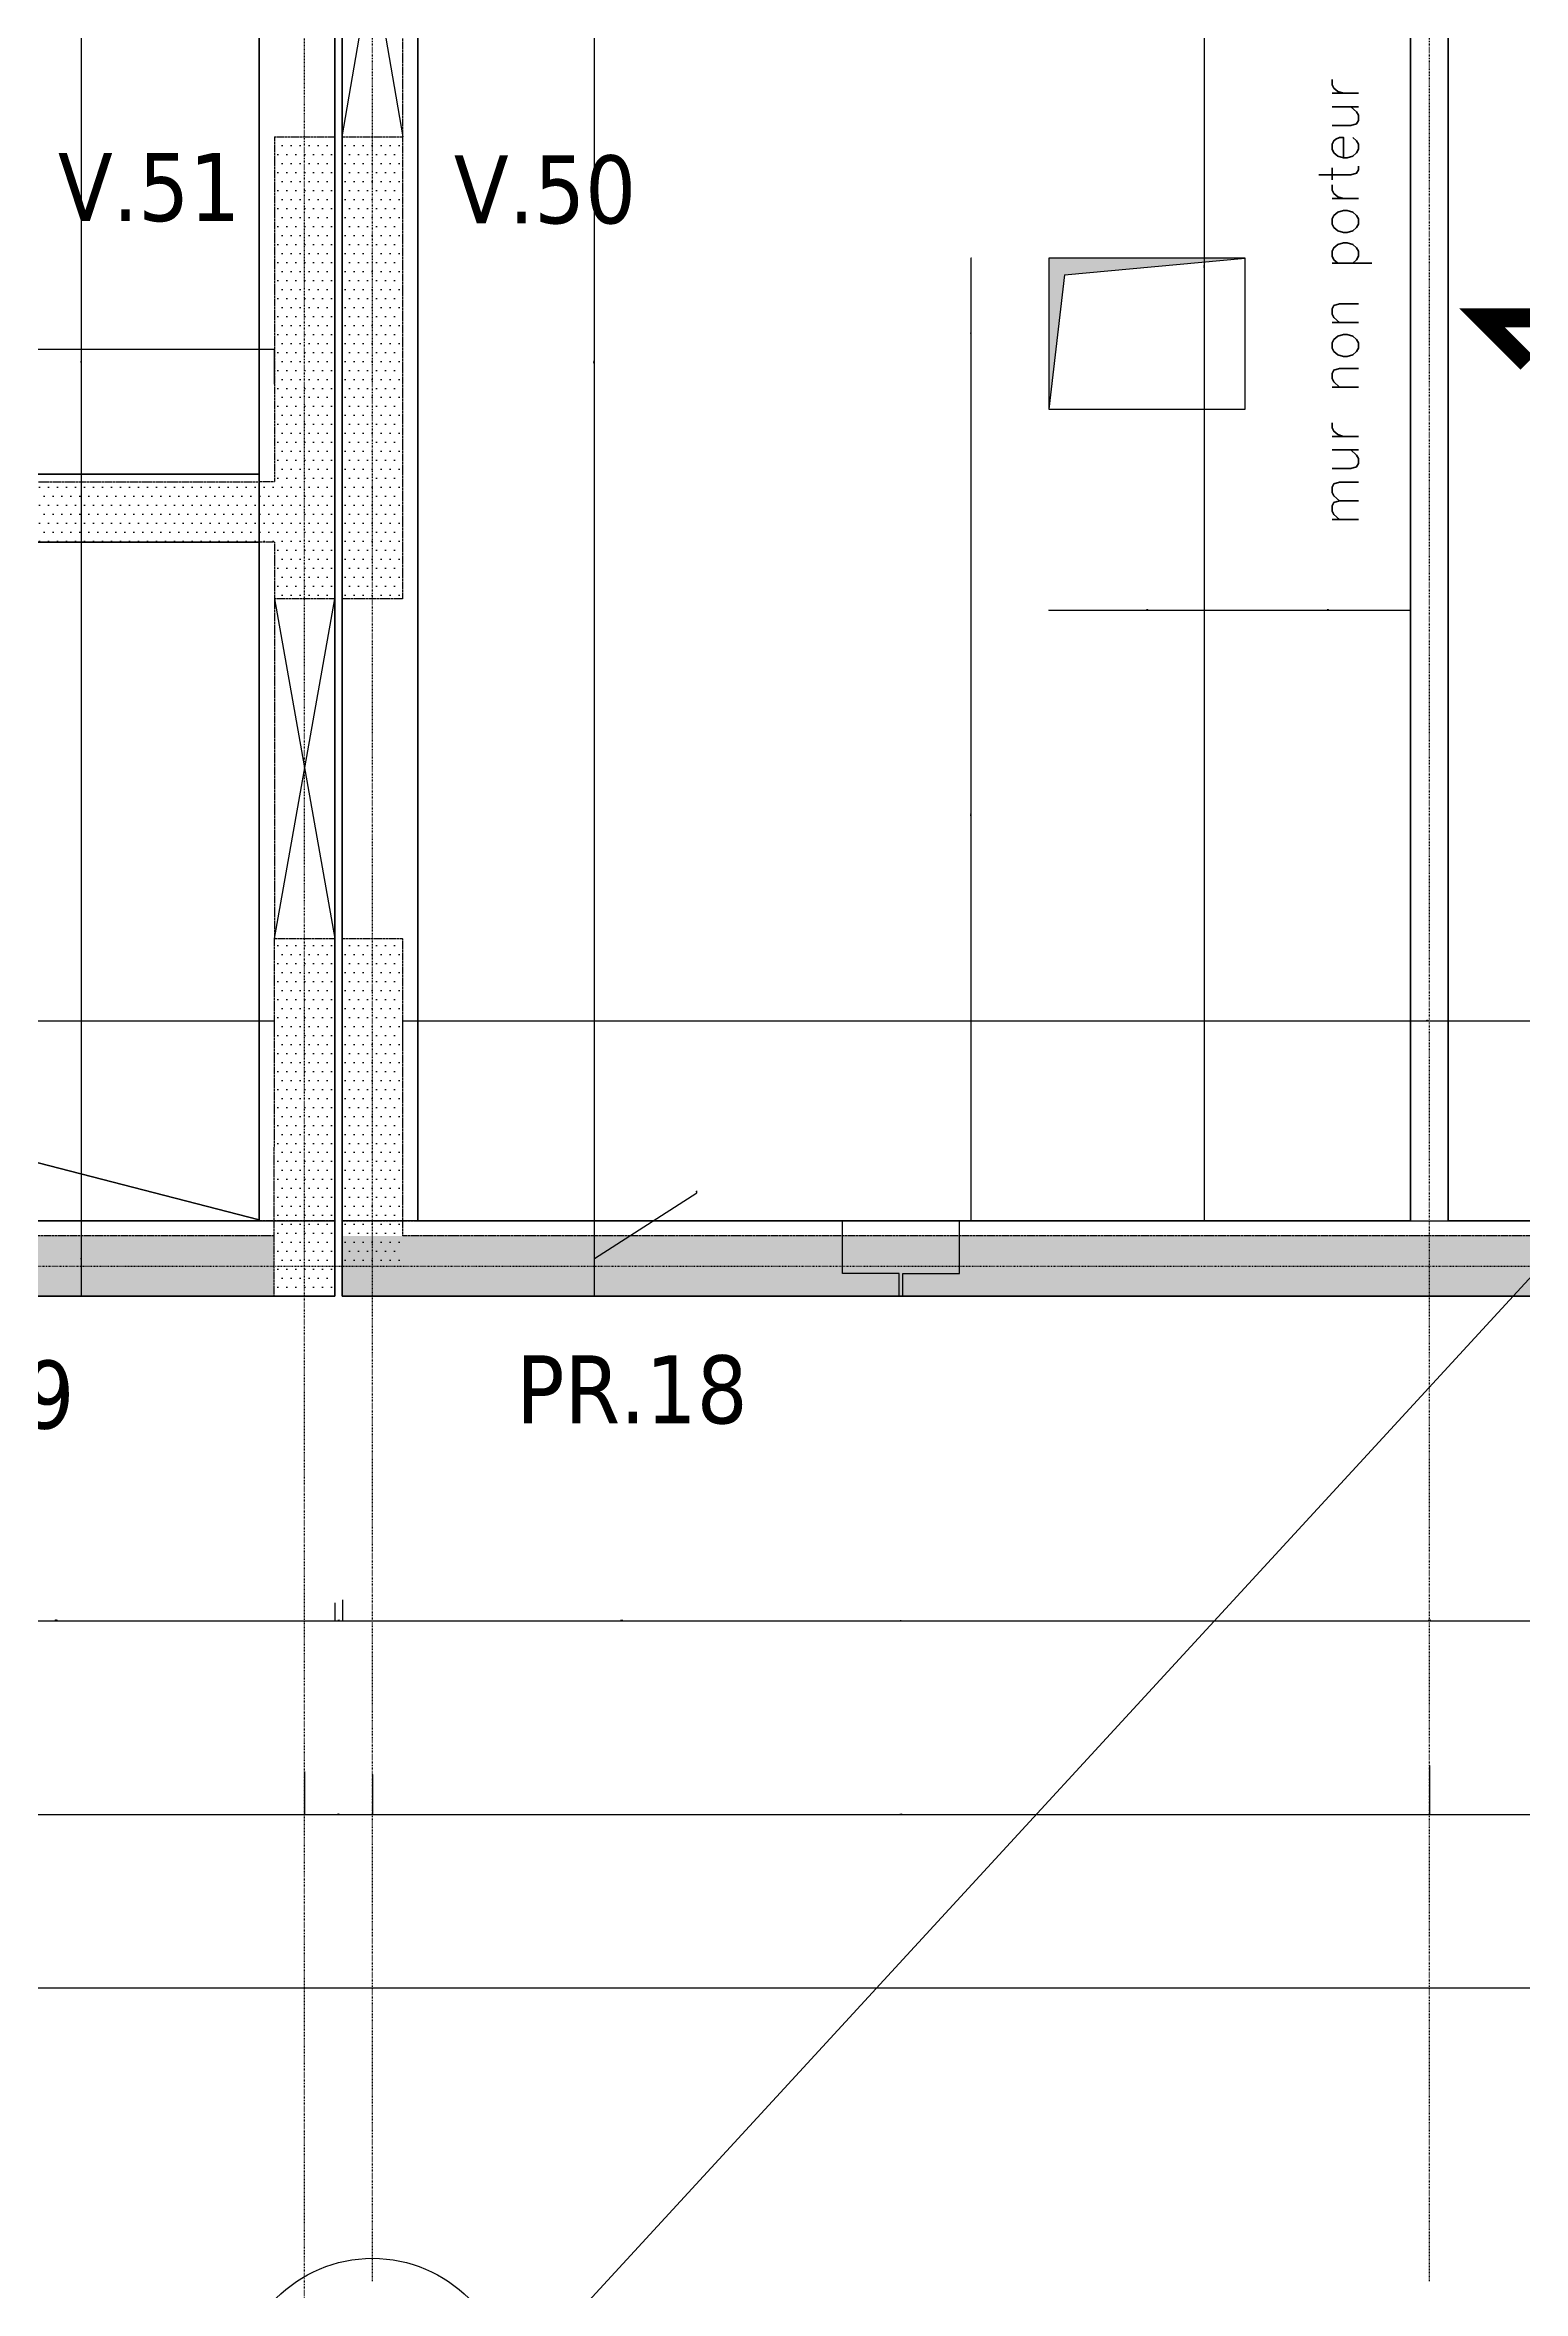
# Model space of a CAD drawing. Extents: x -12912 to 27386, y 1818 to 8189.
# Drawn here: x 4587 to 4979, y 5620 to 6215 of the extents above; entities that cross this region are included whole.
import ezdxf

# ---------------------------------------------------------------- set-up
doc = ezdxf.new("R2010")
doc.units = 0
doc.header["$MEASUREMENT"] = 0
for name, pattern in [('CACHE2', [4.7625, 3.175, -1.5875]), ('GrDotted', [0.4, 0.1, -0.1, 0.1, -0.1]), ('GrFeatureAxis', [0.85, 0.25, -0.2, 0.1, -0.2, 0.1]), ('STRICHPUNKT2_S11', [0.9, 0.7, -0.1, 0, -0.1])]:
    doc.linetypes.add(name, pattern=pattern)
doc.layers.get('0').update_dxf_attribs({"linetype": 'CONTINUOUS'})
doc.layers.get('DEFPOINTS').update_dxf_attribs({"linetype": 'CONTINUOUS'})
for name, color, linetype in [('préfa v', 2, 'CONTINUOUS'), ('STR_AXES_REPERE', 1, 'CONTINUOUS'), ('STR_COTATION', 1, 'CONTINUOUS'), ('STR_OPENING', 161, 'CONTINUOUS'), ('STR_RESV_DALLE', 11, 'CONTINUOUS'), ('STR_SURCH', 9, 'CACHE2'), ('STR_TXT', 102, 'CONTINUOUS'), ('STR_TXT_PR', 2, 'CONTINUOUS'), ('STR_TXT_V', 102, 'CONTINUOUS')]:
    doc.layers.add(name, color=color, linetype=linetype)
for name, color, linetype, lineweight in [('STR_AXES', 4, 'STRICHPUNKT2_S11', 25), ('STR_DALLES', 103, 'CONTINUOUS', 35), ('STR_dob_dalles', 130, 'CONTINUOUS', 35), ('STR_POUTRES', 102, 'CONTINUOUS', 35), ('STR_VOILES', 6, 'CONTINUOUS', 70)]:
    doc.layers.add(name, color=color, linetype=linetype, lineweight=lineweight)
doc.styles.add('EPAIS', font='TAHOMA.TTF')
doc.styles.add('GrAnnotations', font='simplex.shx', dxfattribs={"height": 0.15})
doc.styles.add('GrDimensions', font='simplex.shx')
doc.dimstyles.new('GrDimensions', dxfattribs={"dimtxt": 0.09, "dimasz": 0.05, "dimexe": 0.07, "dimexo": 0, "dimgap": 0.05, "dimtad": 1, "dimzin": 0, "dimdsep": 46, "dimtxsty": 'GrDimensions', "dimblk": 'ARCHTICK', "dimblk1": 'ARCHTICK', "dimblk2": 'ARCHTICK', "dimcen": 0.09, "dimadec": 0, "dimazin": 0, "dimtfac": 1, "dimtdec": 4, "dimtmove": 0, "dimatfit": 3, "dimldrblk": 'OPEN30', "dimfxl": 0, "dimtolj": 1, "dimtzin": 0, "dimarcsym": 0})
doc.dimstyles.new('nOVO', dxfattribs={"dimscale": 1.3, "dimtxt": 0.09, "dimasz": 0.05, "dimexe": 0.07, "dimexo": 0, "dimgap": 0.05, "dimtad": 1, "dimzin": 0, "dimdsep": 46, "dimtxsty": 'GrDimensions', "dimblk": 'ARCHTICK', "dimcen": 0.09, "dimadec": 0, "dimazin": 0, "dimtfac": 1, "dimtmove": 0, "dimatfit": 3, "dimldrblk": 'OPEN30', "dimfxl": 0, "dimtolj": 1, "dimtzin": 0, "dimarcsym": 0})
doc.dimstyles.new('Novo_MALKO', dxfattribs={"dimscale": 1.3, "dimtxt": 0.09, "dimasz": 0.05, "dimexe": 0.07, "dimexo": 0, "dimgap": 0.05, "dimtad": 1, "dimdec": 0, "dimlfac": 100, "dimzin": 0, "dimdsep": 46, "dimtxsty": 'GrDimensions', "dimblk": 'ARCHTICK', "dimcen": 0.09, "dimadec": 0, "dimazin": 0, "dimtfac": 1, "dimtdec": 0, "dimtmove": 0, "dimatfit": 3, "dimldrblk": 'OPEN30', "dimfxl": 0, "dimtolj": 1, "dimtzin": 0, "dimarcsym": 0})
pattern_1 = [(0, (5243.0074, 5883.9378), (1.190625, 2.38125), [0, -2.38125])]

# ---------------------------------------------------------------- blocks, each defined once
blk = doc.blocks.new('_ArchTick')
at = {"color": 0, "linetype": 'ByBlock', "const_width": 0.15}
blk.add_lwpolyline([(-0.5, -0.5), (0.5, 0.5)], dxfattribs=at)
blk = doc.blocks.new('*D255')
at = {"layer": 'DEFPOINTS', "color": 0, "linetype": 'Continuous'}
for p in [(4648, 5956.91), (4105.06, 5953.33), (4648, 5953.28)]:
    blk.add_point(p, dxfattribs=at)
at = {"layer": 'STR_COTATION', "color": 0, "linetype": 'Continuous', "lineweight": -2}
for p, q in [((4105.06, 5953.33), (4105.06, 5957)), ((4105.06, 5956.91), (4648, 5956.91)), ((4648, 5953.28), (4648, 5957))]:
    blk.add_line(p, q, dxfattribs=at)
at = {"layer": 'STR_COTATION', "color": 0, "linetype": 'Continuous', "lineweight": -2, "xscale": 0.065, "yscale": 0.065, "zscale": 0.065, "rotation": 180}
blk.add_blockref('_ArchTick', (4105.06, 5956.91), dxfattribs=at)
at = {"layer": 'STR_COTATION', "color": 0, "linetype": 'Continuous', "lineweight": -2, "xscale": 0.065, "yscale": 0.065, "zscale": 0.065}
blk.add_blockref('_ArchTick', (4648, 5956.91), dxfattribs=at)
at = {"layer": 'STR_COTATION', "color": 0, "linetype": 'Continuous', "lineweight": -3, "insert": (4376.53, 5957.03), "char_height": 0.117, "attachment_point": 5, "style": 'GrDimensions'}
blk.add_mtext('\\A1;542.94', dxfattribs=at)
blk = doc.blocks.new('_Open30')
at = {"color": 0, "linetype": 'ByBlock', "lineweight": -2}
for p, q in [((-1, 0.3), (0, 0)), ((0, 0), (-1, -0.3)), ((0, 0), (-1, 0))]:
    blk.add_line(p, q, dxfattribs=at)
blk = doc.blocks.new('*D258')
at = {"layer": 'DEFPOINTS', "color": 0, "linetype": 'Continuous'}
for p in [(4496.37, 6129.71), (4648.01, 6134.82), (4648.01, 6125.56)]:
    blk.add_point(p, dxfattribs=at)
at = {"layer": 'STR_COTATION', "color": 0, "linetype": 'Continuous', "lineweight": -2}
for p, q in [((4496.37, 6129.71), (4496.37, 6134.91)), ((4496.37, 6134.82), (4648.01, 6134.82)), ((4648.01, 6125.56), (4648.01, 6134.91))]:
    blk.add_line(p, q, dxfattribs=at)
at = {"layer": 'STR_COTATION', "color": 0, "linetype": 'Continuous', "lineweight": -2, "xscale": 0.065, "yscale": 0.065, "zscale": 0.065, "rotation": 180}
blk.add_blockref('_ArchTick', (4496.37, 6134.82), dxfattribs=at)
at = {"layer": 'STR_COTATION', "color": 0, "linetype": 'Continuous', "lineweight": -2, "xscale": 0.065, "yscale": 0.065, "zscale": 0.065}
blk.add_blockref('_ArchTick', (4648.01, 6134.82), dxfattribs=at)
at = {"layer": 'STR_COTATION', "color": 0, "linetype": 'Continuous', "lineweight": -3, "insert": (4572.19, 6134.95), "char_height": 0.117, "attachment_point": 5, "style": 'GrDimensions'}
blk.add_mtext('\\A1;151.65', dxfattribs=at)
blk = doc.blocks.new('*D259')
at = {"layer": 'DEFPOINTS', "color": 0, "linetype": 'Continuous'}
for p in [(5224.91, 5956.91), (5224.91, 5952.34), (4682.01, 5949.95)]:
    blk.add_point(p, dxfattribs=at)
at = {"layer": 'STR_COTATION', "color": 0, "linetype": 'Continuous', "lineweight": -2}
for p, q in [((4682.01, 5949.95), (4682.01, 5957)), ((4682.01, 5956.91), (5224.91, 5956.91)), ((5224.91, 5952.34), (5224.91, 5957))]:
    blk.add_line(p, q, dxfattribs=at)
at = {"layer": 'STR_COTATION', "color": 0, "linetype": 'Continuous', "lineweight": -2, "xscale": 0.065, "yscale": 0.065, "zscale": 0.065, "rotation": 180}
blk.add_blockref('_ArchTick', (4682.01, 5956.91), dxfattribs=at)
at = {"layer": 'STR_COTATION', "color": 0, "linetype": 'Continuous', "lineweight": -2, "xscale": 0.065, "yscale": 0.065, "zscale": 0.065}
blk.add_blockref('_ArchTick', (5224.91, 5956.91), dxfattribs=at)
at = {"layer": 'STR_COTATION', "color": 0, "linetype": 'Continuous', "lineweight": -3, "insert": (4953.46, 5957.03), "char_height": 0.117, "attachment_point": 5, "style": 'GrDimensions'}
blk.add_mtext('\\A1;542.90', dxfattribs=at)
blk = doc.blocks.new('*D360')
at = {"layer": 'DEFPOINTS', "color": 0, "linetype": 'Continuous'}
for p in [(4596.93, 5903.92), (4596.93, 5903.92), (4596.93, 5883.91)]:
    blk.add_point(p, dxfattribs=at)
at = {"layer": 'STR_COTATION', "color": 0, "linetype": 'Continuous', "lineweight": -2}
for p, q in [((4596.93, 5903.92), (4596.84, 5903.92)), ((4596.93, 5883.91), (4596.93, 5903.92)), ((4596.93, 5883.91), (4596.84, 5883.91))]:
    blk.add_line(p, q, dxfattribs=at)
at = {"layer": 'STR_COTATION', "color": 0, "linetype": 'Continuous', "lineweight": -2, "xscale": 0.065, "yscale": 0.065, "zscale": 0.065}
for p, rotation in [((4596.93, 5903.92), 90), ((4596.93, 5883.91), 270)]:
    blk.add_blockref('_ArchTick', p, dxfattribs=dict(at, rotation=rotation))
at = {"layer": 'STR_COTATION', "color": 0, "linetype": 'Continuous', "lineweight": -3, "insert": (4596.81, 5893.92), "char_height": 0.117, "attachment_point": 5, "rotation": 90, "style": 'GrDimensions'}
blk.add_mtext('\\A1;2000', dxfattribs=at)
blk = doc.blocks.new('*D361')
at = {"layer": 'DEFPOINTS', "color": 0, "linetype": 'Continuous'}
for p in [(4596.93, 6358.81), (4605.36, 6358.81), (4596.93, 5903.92)]:
    blk.add_point(p, dxfattribs=at)
at = {"layer": 'STR_COTATION', "color": 0, "linetype": 'Continuous', "lineweight": -2}
for p, q in [((4605.36, 6358.81), (4596.84, 6358.81)), ((4596.93, 5903.92), (4596.93, 6358.81)), ((4596.93, 5903.92), (4596.84, 5903.92))]:
    blk.add_line(p, q, dxfattribs=at)
at = {"layer": 'STR_COTATION', "color": 0, "linetype": 'Continuous', "lineweight": -2, "xscale": 0.065, "yscale": 0.065, "zscale": 0.065}
for p, rotation in [((4596.93, 6358.81), 90), ((4596.93, 5903.92), 270)]:
    blk.add_blockref('_ArchTick', p, dxfattribs=dict(at, rotation=rotation))
at = {"layer": 'STR_COTATION', "color": 0, "linetype": 'Continuous', "lineweight": -3, "insert": (4596.81, 6131.36), "char_height": 0.117, "attachment_point": 5, "rotation": 90, "style": 'GrDimensions'}
blk.add_mtext('\\A1;454.89', dxfattribs=at)
blk = doc.blocks.new('*D363')
at = {"layer": 'DEFPOINTS', "color": 0, "linetype": 'Continuous'}
for p in [(4732.78, 5903.92), (4732.78, 5903.92), (4732.78, 5883.91)]:
    blk.add_point(p, dxfattribs=at)
at = {"layer": 'STR_COTATION', "color": 0, "linetype": 'Continuous', "lineweight": -2}
for p, q in [((4732.78, 5893.92), (4759.89, 5911.27)), ((4759.89, 5911.27), (4759.89, 5911.81)), ((4732.78, 5903.92), (4732.69, 5903.92)), ((4732.78, 5883.91), (4732.78, 5903.92)), ((4732.78, 5883.91), (4732.69, 5883.91))]:
    blk.add_line(p, q, dxfattribs=at)
at = {"layer": 'STR_COTATION', "color": 0, "linetype": 'Continuous', "lineweight": -2, "xscale": 0.065, "yscale": 0.065, "zscale": 0.065}
for p, rotation in [((4732.78, 5903.92), 90), ((4732.78, 5883.91), 270)]:
    blk.add_blockref('_ArchTick', p, dxfattribs=dict(at, rotation=rotation))
at = {"layer": 'STR_COTATION', "color": 0, "linetype": 'Continuous', "lineweight": -3, "insert": (4759.77, 5911.54), "char_height": 0.117, "attachment_point": 5, "rotation": 90, "style": 'GrDimensions'}
blk.add_mtext('\\A1;2000', dxfattribs=at)
blk = doc.blocks.new('*D364')
at = {"layer": 'DEFPOINTS', "color": 0, "linetype": 'Continuous'}
for p in [(4725.7, 6358.81), (4732.78, 6358.81), (4732.78, 5903.92)]:
    blk.add_point(p, dxfattribs=at)
at = {"layer": 'STR_COTATION', "color": 0, "linetype": 'Continuous', "lineweight": -2}
for p, q in [((4725.7, 6358.81), (4732.87, 6358.81)), ((4732.78, 5903.92), (4732.78, 6358.81)), ((4732.78, 5903.92), (4732.69, 5903.92))]:
    blk.add_line(p, q, dxfattribs=at)
at = {"layer": 'STR_COTATION', "color": 0, "linetype": 'Continuous', "lineweight": -2, "xscale": 0.065, "yscale": 0.065, "zscale": 0.065}
for p, rotation in [((4732.78, 6358.81), 90), ((4732.78, 5903.92), 270)]:
    blk.add_blockref('_ArchTick', p, dxfattribs=dict(at, rotation=rotation))
at = {"layer": 'STR_COTATION', "color": 0, "linetype": 'Continuous', "lineweight": -3, "insert": (4732.65, 6131.36), "char_height": 0.117, "attachment_point": 5, "rotation": 90, "style": 'GrDimensions'}
blk.add_mtext('\\A1;454.89', dxfattribs=at)
blk = doc.blocks.new('*D366')
at = {"layer": 'DEFPOINTS', "color": 0, "linetype": 'Continuous'}
for p in [(4894.39, 6409.58), (4903.63, 6409.58), (4903.63, 5903.92)]:
    blk.add_point(p, dxfattribs=at)
at = {"layer": 'STR_COTATION', "color": 0, "linetype": 'Continuous', "lineweight": -2}
for p, q in [((4903.63, 6409.58), (4894.3, 6409.58)), ((4894.39, 5903.92), (4894.39, 6409.58)), ((4903.63, 5903.92), (4894.3, 5903.92))]:
    blk.add_line(p, q, dxfattribs=at)
at = {"layer": 'STR_COTATION', "color": 0, "linetype": 'Continuous', "lineweight": -2, "xscale": 0.065, "yscale": 0.065, "zscale": 0.065}
for p, rotation in [((4894.39, 6409.58), 90), ((4894.39, 5903.92), 270)]:
    blk.add_blockref('_ArchTick', p, dxfattribs=dict(at, rotation=rotation))
at = {"layer": 'STR_COTATION', "color": 0, "linetype": 'Continuous', "lineweight": -3, "insert": (4894.27, 6156.75), "char_height": 0.117, "attachment_point": 5, "rotation": 90, "style": 'GrDimensions'}
blk.add_mtext('\\A1;505.67', dxfattribs=at)
blk = doc.blocks.new('*D470')
at = {"layer": 'DEFPOINTS', "color": 0, "linetype": 'Continuous'}
for p in [(4664.01, 5802.7), (4516.36, 5797.96), (4664.01, 5797.96)]:
    blk.add_point(p, dxfattribs=at)
at = {"layer": 'STR_COTATION', "color": 0, "linetype": 'Continuous', "lineweight": -2}
for p, q in [((4664.01, 5802.7), (4664.01, 5797.87)), ((4516.36, 5797.96), (4516.36, 5798.05)), ((4516.36, 5797.96), (4664.01, 5797.96))]:
    blk.add_line(p, q, dxfattribs=at)
at = {"layer": 'STR_COTATION', "color": 0, "linetype": 'Continuous', "lineweight": -2, "xscale": 0.065, "yscale": 0.065, "zscale": 0.065, "rotation": 180}
blk.add_blockref('_ArchTick', (4516.36, 5797.96), dxfattribs=at)
at = {"layer": 'STR_COTATION', "color": 0, "linetype": 'Continuous', "lineweight": -2, "xscale": 0.065, "yscale": 0.065, "zscale": 0.065}
blk.add_blockref('_ArchTick', (4664.01, 5797.96), dxfattribs=at)
at = {"layer": 'STR_COTATION', "color": 0, "linetype": 'Continuous', "lineweight": -3, "insert": (4590.18, 5798.08), "char_height": 0.117, "attachment_point": 5, "style": 'GrDimensions'}
blk.add_mtext('\\A1;147.65', dxfattribs=at)
blk = doc.blocks.new('*D471')
at = {"layer": 'DEFPOINTS', "color": 0, "linetype": 'Continuous'}
for p in [(4664.01, 5802.7), (4666.01, 5803.45), (4666.01, 5797.96)]:
    blk.add_point(p, dxfattribs=at)
at = {"layer": 'STR_COTATION', "color": 0, "linetype": 'Continuous', "lineweight": -2}
for p, q in [((4664.01, 5802.7), (4664.01, 5797.87)), ((4666.01, 5803.45), (4666.01, 5797.87)), ((4664.01, 5797.96), (4666.01, 5797.96))]:
    blk.add_line(p, q, dxfattribs=at)
at = {"layer": 'STR_COTATION', "color": 0, "linetype": 'Continuous', "lineweight": -2, "xscale": 0.065, "yscale": 0.065, "zscale": 0.065, "rotation": 180}
blk.add_blockref('_ArchTick', (4664.01, 5797.96), dxfattribs=at)
at = {"layer": 'STR_COTATION', "color": 0, "linetype": 'Continuous', "lineweight": -2, "xscale": 0.065, "yscale": 0.065, "zscale": 0.065}
blk.add_blockref('_ArchTick', (4666.01, 5797.96), dxfattribs=at)
at = {"layer": 'STR_COTATION', "color": 0, "linetype": 'Continuous', "lineweight": -3, "insert": (4665.01, 5798.08), "char_height": 0.117, "attachment_point": 5, "style": 'GrDimensions'}
blk.add_mtext('\\A1;200', dxfattribs=at)
blk = doc.blocks.new('*D472')
at = {"layer": 'DEFPOINTS', "color": 0, "linetype": 'Continuous'}
for p in [(4666.01, 5803.45), (4814.01, 5797.96), (4814.01, 5797.96)]:
    blk.add_point(p, dxfattribs=at)
at = {"layer": 'STR_COTATION', "color": 0, "linetype": 'Continuous', "lineweight": -2}
for p, q in [((4666.01, 5803.45), (4666.01, 5797.87)), ((4666.01, 5797.96), (4814.01, 5797.96)), ((4814.01, 5797.96), (4814.01, 5798.05))]:
    blk.add_line(p, q, dxfattribs=at)
at = {"layer": 'STR_COTATION', "color": 0, "linetype": 'Continuous', "lineweight": -2, "xscale": 0.065, "yscale": 0.065, "zscale": 0.065, "rotation": 180}
blk.add_blockref('_ArchTick', (4666.01, 5797.96), dxfattribs=at)
at = {"layer": 'STR_COTATION', "color": 0, "linetype": 'Continuous', "lineweight": -2, "xscale": 0.065, "yscale": 0.065, "zscale": 0.065}
blk.add_blockref('_ArchTick', (4814.01, 5797.96), dxfattribs=at)
at = {"layer": 'STR_COTATION', "color": 0, "linetype": 'Continuous', "lineweight": -3, "insert": (4740.01, 5798.08), "char_height": 0.117, "attachment_point": 5, "style": 'GrDimensions'}
blk.add_mtext('\\A1;148.00', dxfattribs=at)
blk = doc.blocks.new('*D473')
at = {"layer": 'DEFPOINTS', "color": 0, "linetype": 'Continuous'}
for p in [(4814.01, 5797.96), (5094.01, 5797.96), (5094.01, 5797.96)]:
    blk.add_point(p, dxfattribs=at)
at = {"layer": 'STR_COTATION', "color": 0, "linetype": 'Continuous', "lineweight": -2}
for p, q in [((4814.01, 5797.96), (4814.01, 5798.05)), ((4814.01, 5797.96), (5094.01, 5797.96)), ((5094.01, 5797.96), (5094.01, 5798.05))]:
    blk.add_line(p, q, dxfattribs=at)
at = {"layer": 'STR_COTATION', "color": 0, "linetype": 'Continuous', "lineweight": -2, "xscale": 0.065, "yscale": 0.065, "zscale": 0.065, "rotation": 180}
blk.add_blockref('_ArchTick', (4814.01, 5797.96), dxfattribs=at)
at = {"layer": 'STR_COTATION', "color": 0, "linetype": 'Continuous', "lineweight": -2, "xscale": 0.065, "yscale": 0.065, "zscale": 0.065}
blk.add_blockref('_ArchTick', (5094.01, 5797.96), dxfattribs=at)
at = {"layer": 'STR_COTATION', "color": 0, "linetype": 'Continuous', "lineweight": -3, "insert": (4954.01, 5798.08), "char_height": 0.117, "attachment_point": 5, "style": 'GrDimensions'}
blk.add_mtext('\\A1;280.00', dxfattribs=at)
blk = doc.blocks.new('*D539')
at = {"layer": 'DEFPOINTS', "color": 0, "linetype": 'Continuous'}
for p in [(4376.36, 5756.39), (4656.01, 5757.98), (4656.01, 5746.58)]:
    blk.add_point(p, dxfattribs=at)
at = {"layer": 'STR_COTATION', "color": 0, "linetype": 'Continuous', "lineweight": -2}
for p, q in [((4376.36, 5756.39), (4376.36, 5746.49)), ((4656.01, 5757.98), (4656.01, 5746.49)), ((4376.36, 5746.58), (4656.01, 5746.58))]:
    blk.add_line(p, q, dxfattribs=at)
at = {"layer": 'STR_COTATION', "color": 0, "linetype": 'Continuous', "lineweight": -2, "xscale": 0.065, "yscale": 0.065, "zscale": 0.065, "rotation": 180}
blk.add_blockref('_ArchTick', (4376.36, 5746.58), dxfattribs=at)
at = {"layer": 'STR_COTATION', "color": 0, "linetype": 'Continuous', "lineweight": -2, "xscale": 0.065, "yscale": 0.065, "zscale": 0.065}
blk.add_blockref('_ArchTick', (4656.01, 5746.58), dxfattribs=at)
at = {"layer": 'STR_COTATION', "color": 0, "linetype": 'Continuous', "lineweight": -3, "insert": (4516.18, 5746.7), "char_height": 0.117, "attachment_point": 5, "style": 'GrDimensions'}
blk.add_mtext('\\A1;279.65', dxfattribs=at)
blk = doc.blocks.new('*D540')
at = {"layer": 'DEFPOINTS', "color": 0, "linetype": 'Continuous'}
for p in [(4656.01, 5757.98), (4674.01, 5757.19), (4674.01, 5746.58)]:
    blk.add_point(p, dxfattribs=at)
at = {"layer": 'STR_COTATION', "color": 0, "linetype": 'Continuous', "lineweight": -2}
for p, q in [((4656.01, 5757.98), (4656.01, 5746.49)), ((4674.01, 5757.19), (4674.01, 5746.49)), ((4656.01, 5746.58), (4674.01, 5746.58))]:
    blk.add_line(p, q, dxfattribs=at)
at = {"layer": 'STR_COTATION', "color": 0, "linetype": 'Continuous', "lineweight": -2, "xscale": 0.065, "yscale": 0.065, "zscale": 0.065, "rotation": 180}
blk.add_blockref('_ArchTick', (4656.01, 5746.58), dxfattribs=at)
at = {"layer": 'STR_COTATION', "color": 0, "linetype": 'Continuous', "lineweight": -2, "xscale": 0.065, "yscale": 0.065, "zscale": 0.065}
blk.add_blockref('_ArchTick', (4674.01, 5746.58), dxfattribs=at)
at = {"layer": 'STR_COTATION', "color": 0, "linetype": 'Continuous', "lineweight": -3, "insert": (4665.01, 5746.7), "char_height": 0.117, "attachment_point": 5, "style": 'GrDimensions'}
blk.add_mtext('\\A1;1800', dxfattribs=at)
blk = doc.blocks.new('*D541')
at = {"layer": 'DEFPOINTS', "color": 0, "linetype": 'Continuous'}
for p in [(4674.01, 5757.19), (4954.01, 5759.57), (4954.01, 5746.58)]:
    blk.add_point(p, dxfattribs=at)
at = {"layer": 'STR_COTATION', "color": 0, "linetype": 'Continuous', "lineweight": -2}
for p, q in [((4674.01, 5757.19), (4674.01, 5746.49)), ((4954.01, 5759.57), (4954.01, 5746.49)), ((4674.01, 5746.58), (4954.01, 5746.58))]:
    blk.add_line(p, q, dxfattribs=at)
at = {"layer": 'STR_COTATION', "color": 0, "linetype": 'Continuous', "lineweight": -2, "xscale": 0.065, "yscale": 0.065, "zscale": 0.065, "rotation": 180}
blk.add_blockref('_ArchTick', (4674.01, 5746.58), dxfattribs=at)
at = {"layer": 'STR_COTATION', "color": 0, "linetype": 'Continuous', "lineweight": -2, "xscale": 0.065, "yscale": 0.065, "zscale": 0.065}
blk.add_blockref('_ArchTick', (4954.01, 5746.58), dxfattribs=at)
at = {"layer": 'STR_COTATION', "color": 0, "linetype": 'Continuous', "lineweight": -3, "insert": (4814.01, 5746.7), "char_height": 0.117, "attachment_point": 5, "style": 'GrDimensions'}
blk.add_mtext('\\A1;280.00', dxfattribs=at)
blk = doc.blocks.new('*D542')
at = {"layer": 'DEFPOINTS', "color": 0, "linetype": 'Continuous'}
for p in [(4954.01, 5759.57), (5234.01, 5756.4), (5234.01, 5746.58)]:
    blk.add_point(p, dxfattribs=at)
at = {"layer": 'STR_COTATION', "color": 0, "linetype": 'Continuous', "lineweight": -2}
for p, q in [((4954.01, 5759.57), (4954.01, 5746.49)), ((5234.01, 5756.4), (5234.01, 5746.49)), ((4954.01, 5746.58), (5234.01, 5746.58))]:
    blk.add_line(p, q, dxfattribs=at)
at = {"layer": 'STR_COTATION', "color": 0, "linetype": 'Continuous', "lineweight": -2, "xscale": 0.065, "yscale": 0.065, "zscale": 0.065, "rotation": 180}
blk.add_blockref('_ArchTick', (4954.01, 5746.58), dxfattribs=at)
at = {"layer": 'STR_COTATION', "color": 0, "linetype": 'Continuous', "lineweight": -2, "xscale": 0.065, "yscale": 0.065, "zscale": 0.065}
blk.add_blockref('_ArchTick', (5234.01, 5746.58), dxfattribs=at)
at = {"layer": 'STR_COTATION', "color": 0, "linetype": 'Continuous', "lineweight": -3, "insert": (5094.01, 5746.7), "char_height": 0.117, "attachment_point": 5, "style": 'GrDimensions'}
blk.add_mtext('\\A1;280.00', dxfattribs=at)
blk = doc.blocks.new('*D600')
at = {"layer": 'DEFPOINTS', "color": 0, "linetype": 'Continuous'}
for p in [(-1020.36, 5712.87), (7612.27, 5712.87), (-1020.36, 5700.61)]:
    blk.add_point(p, dxfattribs=at)
at = {"layer": 'STR_COTATION', "color": 0, "linetype": 'Continuous', "lineweight": -2}
for p, q in [((-1020.36, 5712.87), (-1020.36, 5700.52)), ((7612.27, 5712.87), (7612.27, 5700.52)), ((7612.27, 5700.61), (-1020.36, 5700.61))]:
    blk.add_line(p, q, dxfattribs=at)
at = {"layer": 'STR_COTATION', "color": 0, "linetype": 'Continuous', "lineweight": -2, "xscale": 0.065, "yscale": 0.065, "zscale": 0.065, "rotation": 180}
blk.add_blockref('_ArchTick', (-1020.36, 5700.61), dxfattribs=at)
at = {"layer": 'STR_COTATION', "color": 0, "linetype": 'Continuous', "lineweight": -2, "xscale": 0.065, "yscale": 0.065, "zscale": 0.065}
blk.add_blockref('_ArchTick', (7612.27, 5700.61), dxfattribs=at)
at = {"layer": 'STR_COTATION', "color": 0, "linetype": 'Continuous', "lineweight": -3, "insert": (3295.95, 5700.74), "char_height": 0.117, "attachment_point": 5, "style": 'GrDimensions'}
blk.add_mtext('\\A1;8632.63', dxfattribs=at)
blk = doc.blocks.new('*D706')
at = {"layer": 'DEFPOINTS', "color": 0, "ltscale": 4.5}
for p in [(4832.63, 6118.95), (4853.22, 6118.95), (4846.97, 5903.92)]:
    blk.add_point(p, dxfattribs=at)
at = {"layer": 'STR_COTATION', "color": 0, "lineweight": -2, "ltscale": 4.5}
for p, q in [((4832.72, 6118.95), (4832.54, 6118.95)), ((4832.63, 5903.92), (4832.63, 6118.95)), ((4832.72, 5903.92), (4832.54, 5903.92))]:
    blk.add_line(p, q, dxfattribs=at)
at = {"layer": 'STR_COTATION', "color": 0, "lineweight": -2, "ltscale": 4.5, "xscale": 0.065, "yscale": 0.065, "zscale": 0.065}
for p, rotation in [((4832.63, 6118.95), 90), ((4832.63, 5903.92), 270)]:
    blk.add_blockref('_ArchTick', p, dxfattribs=dict(at, rotation=rotation))
at = {"layer": 'STR_COTATION', "color": 0, "ltscale": 4.5, "insert": (4832.51, 6011.43), "char_height": 0.117, "attachment_point": 5, "rotation": 90, "style": 'GrDimensions'}
blk.add_mtext('\\A1;215.03', dxfattribs=at)
blk = doc.blocks.new('*D707')
at = {"layer": 'DEFPOINTS', "color": 0, "ltscale": 4.5}
for p in [(4832.63, 6158.95), (4853.22, 6158.95), (4853.22, 6118.95)]:
    blk.add_point(p, dxfattribs=at)
at = {"layer": 'STR_COTATION', "color": 0, "lineweight": -2, "ltscale": 4.5}
for p, q in [((4832.72, 6158.95), (4832.54, 6158.95)), ((4832.63, 6118.95), (4832.63, 6158.95)), ((4832.72, 6118.95), (4832.54, 6118.95))]:
    blk.add_line(p, q, dxfattribs=at)
at = {"layer": 'STR_COTATION', "color": 0, "lineweight": -2, "ltscale": 4.5, "xscale": 0.065, "yscale": 0.065, "zscale": 0.065}
for p, rotation in [((4832.63, 6158.95), 90), ((4832.63, 6118.95), 270)]:
    blk.add_blockref('_ArchTick', p, dxfattribs=dict(at, rotation=rotation))
at = {"layer": 'STR_COTATION', "color": 0, "ltscale": 4.5, "insert": (4832.51, 6138.95), "char_height": 0.117, "attachment_point": 5, "rotation": 90, "style": 'GrDimensions'}
blk.add_mtext('\\A1;4000', dxfattribs=at)
blk = doc.blocks.new('*D708')
at = {"layer": 'DEFPOINTS', "color": 0, "ltscale": 4.5}
for p in [(4853.22, 6118.95), (4905.22, 6118.95), (4905.22, 6065.71)]:
    blk.add_point(p, dxfattribs=at)
at = {"layer": 'STR_COTATION', "color": 0, "lineweight": -2, "ltscale": 4.5}
for p, q in [((4853.22, 6065.8), (4853.22, 6065.62)), ((4853.22, 6065.71), (4905.22, 6065.71)), ((4905.22, 6065.8), (4905.22, 6065.62))]:
    blk.add_line(p, q, dxfattribs=at)
at = {"layer": 'STR_COTATION', "color": 0, "lineweight": -2, "ltscale": 4.5, "xscale": 0.065, "yscale": 0.065, "zscale": 0.065, "rotation": 180}
blk.add_blockref('_ArchTick', (4853.22, 6065.71), dxfattribs=at)
at = {"layer": 'STR_COTATION', "color": 0, "lineweight": -2, "ltscale": 4.5, "xscale": 0.065, "yscale": 0.065, "zscale": 0.065}
blk.add_blockref('_ArchTick', (4905.22, 6065.71), dxfattribs=at)
at = {"layer": 'STR_COTATION', "color": 0, "ltscale": 4.5, "insert": (4879.22, 6065.83), "char_height": 0.117, "attachment_point": 5, "style": 'GrDimensions'}
blk.add_mtext('\\A1;5200', dxfattribs=at)
blk = doc.blocks.new('*D709')
at = {"layer": 'DEFPOINTS', "color": 0, "ltscale": 4.5}
for p in [(4905.22, 6118.95), (4949.01, 6076.85), (4949.01, 6065.71)]:
    blk.add_point(p, dxfattribs=at)
at = {"layer": 'STR_COTATION', "color": 0, "lineweight": -2, "ltscale": 4.5}
for p, q in [((4905.22, 6065.8), (4905.22, 6065.62)), ((4905.22, 6065.71), (4949.01, 6065.71)), ((4949.01, 6065.8), (4949.01, 6065.62))]:
    blk.add_line(p, q, dxfattribs=at)
at = {"layer": 'STR_COTATION', "color": 0, "lineweight": -2, "ltscale": 4.5, "xscale": 0.065, "yscale": 0.065, "zscale": 0.065, "rotation": 180}
blk.add_blockref('_ArchTick', (4905.22, 6065.71), dxfattribs=at)
at = {"layer": 'STR_COTATION', "color": 0, "lineweight": -2, "ltscale": 4.5, "xscale": 0.065, "yscale": 0.065, "zscale": 0.065}
blk.add_blockref('_ArchTick', (4949.01, 6065.71), dxfattribs=at)
at = {"layer": 'STR_COTATION', "color": 0, "ltscale": 4.5, "insert": (4927.11, 6065.83), "char_height": 0.117, "attachment_point": 5, "style": 'GrDimensions'}
blk.add_mtext('\\A1;4379', dxfattribs=at)

msp = doc.modelspace()

# ---------------------------------------------------------------- hatches: boundary and pattern name
at = {"layer": 'STR_SURCH', "linetype": 'Continuous'}
h = msp.add_hatch(dxfattribs=at)
h.set_pattern_fill('DOTS', color=256, scale=1.5, style=0)
h.set_pattern_definition(pattern_1)
h.paths.add_polyline_path([(4648.02, 6191.081), (4648.008, 6068.716), (4664.008, 6068.715), (4664.02, 6191.079)])
h = msp.add_hatch(dxfattribs=at)
h.set_pattern_fill('DOTS', color=256, scale=1.5, style=0)
h.set_pattern_definition(pattern_1)
h.paths.add_polyline_path([(4682.007, 6068.717), (4682.007, 6191.069), (4666.007, 6191.069), (4666.007, 6068.717)])
h = msp.add_hatch(dxfattribs=at)
h.set_pattern_fill('DOTS', color=256, scale=1.5, style=0)
h.set_pattern_definition(pattern_1)
h.paths.add_polyline_path([(4648.011, 6099.685), (4496.365, 6099.685), (4496.365, 6083.685), (4648.009, 6083.685)])
h = msp.add_hatch(dxfattribs=at)
h.set_pattern_fill('DOTS', color=256, scale=1.5, style=0)
h.set_pattern_definition(pattern_1)
h.paths.add_polyline_path([(4647.999, 5978.716), (4647.989, 5883.915), (4663.989, 5883.913), (4663.999, 5978.715)])
h = msp.add_hatch(dxfattribs=at)
h.set_pattern_fill('DOTS', color=256, scale=1.5, style=0)
h.set_pattern_definition(pattern_1)
h.paths.add_polyline_path([(4682.007, 5891.938), (4682.007, 5978.717), (4666.007, 5978.717), (4666.007, 5891.938)])
h = msp.add_hatch(dxfattribs=at)
h.set_pattern_fill('DOTS', color=256, scale=1.5, style=0)
h.set_pattern_definition(pattern_1)
h.paths.add_polyline_path([(4105.056, 5883.914), (4647.991, 5883.913), (4647.991, 5899.913), (4105.056, 5899.914)])
h = msp.add_hatch(dxfattribs=at)
h.set_pattern_fill('DOTS', color=256, scale=1.5, style=0)
h.set_pattern_definition(pattern_1)
h.paths.add_polyline_path([(4666.007, 5883.914), (5492.367, 5883.914), (5492.367, 5899.914), (4666.007, 5899.914)])

# ---------------------------------------------------------------- linework, layer by layer
at = {"color": 1, "linetype": 'ByBlock', "const_width": 5}
msp.add_lwpolyline([(4979.907, 6131.145), (4967.916, 6143.136), (5017.916, 6143.136)], dxfattribs=at)
at = {"layer": 'préfa v'}
for points in [[(4664.009, 5903.914), (4664.009, 5883.914), (4516.509, 5883.914), (4516.509, 5889.914), (4531.509, 5889.914), (4531.509, 5903.914), (4664.009, 5903.914)], [(4666.007, 5903.914), (4666.007, 5883.914), (4813.507, 5883.914), (4813.507, 5889.914), (4798.507, 5889.914), (4798.507, 5903.914), (4666.007, 5903.914)], [(5078.505, 5903.914), (5078.505, 5889.914), (5093.505, 5889.914), (5093.505, 5883.914), (4814.505, 5883.914), (4814.505, 5889.914), (4829.505, 5889.914), (4829.505, 5903.914)]]:
    msp.add_lwpolyline(points, close=True, dxfattribs=at)
at = {"layer": 'STR_AXES', "linetype": 'GrFeatureAxis'}
for p, q in [((4656.007, 5522.963), (4656.007, 8122.963)), ((4674.007, 5622.963), (4674.007, 8022.963)), ((4954.007, 5622.963), (4954.007, 8022.963)), ((-1309.741, 5891.914), (7906.576, 5891.914))]:
    msp.add_line(p, q, dxfattribs=at)
at = {"layer": 'STR_AXES_REPERE', "linetype": 'Continuous'}
msp.add_ellipse((4674.007, 5592.963), major_axis=(25.501, 25.501), ratio=1, start_param=5.497787143782137, end_param=11.78097245096172, dxfattribs=at)
at = {"layer": 'STR_COTATION', "ltscale": 4.5}
msp.add_line((4270.628, 5117.087), (5875.776, 6861.782), dxfattribs=at)
at = {"layer": 'STR_DALLES', "linetype": 'Continuous'}
msp.add_line((4386.009, 6083.685), (4644.006, 6083.685), dxfattribs=at)
at = {"layer": 'STR_dob_dalles', "linetype": 'Continuous', "lineweight": 35}
msp.add_line((4332.623, 5984.269), (4644.007, 5904.133), dxfattribs=at)
at = {"layer": 'STR_OPENING', "ltscale": 4.5}
for p, q in [((4666.007, 6191.069), (4682.007, 6284.069)), ((4666.007, 6284.069), (4682.007, 6191.069)), ((4648.008, 6068.716), (4663.999, 5978.715)), ((4648.008, 5978.716), (4664.008, 6068.715))]:
    msp.add_line(p, q, dxfattribs=at)
at = {"layer": 'STR_OPENING', "linetype": 'Continuous'}
for p, q in [((4664.003, 6023.715), (4664.003, 6023.715)), ((4664.003, 6023.715), (4664.003, 6023.715)), ((4666.007, 6023.717), (4666.007, 6023.717)), ((4666.007, 6023.717), (4666.007, 6023.717))]:
    msp.add_line(p, q, dxfattribs=at)
at = {"layer": 'STR_POUTRES', "linetype": 'Continuous'}
msp.add_line((4386.009, 6101.685), (4644.006, 6101.685), dxfattribs=at)
at = {"layer": 'STR_RESV_DALLE', "linetype": 'Continuous'}
for p, q in [((4905.216, 6158.947), (4853.216, 6158.947)), ((4853.216, 6158.947), (4853.216, 6118.947)), ((4905.216, 6158.947), (4853.216, 6158.947)), ((4853.216, 6158.947), (4853.216, 6118.947)), ((4857.324, 6154.491), (4853.216, 6118.947)), ((4857.324, 6154.491), (4853.216, 6118.947)), ((4857.324, 6154.491), (4905.216, 6158.947)), ((4857.324, 6154.491), (4905.216, 6158.947)), ((4905.216, 6118.947), (4905.216, 6158.947)), ((4905.216, 6118.947), (4905.216, 6158.947)), ((4853.216, 6118.947), (4905.216, 6118.947)), ((4853.216, 6118.947), (4905.216, 6118.947))]:
    msp.add_line(p, q, dxfattribs=at)
for points in [[(4853.216, 6118.947), (4857.324, 6154.491), (4853.216, 6158.947)], [(4853.216, 6158.947), (4853.216, 6158.947), (4857.324, 6154.491), (4905.216, 6158.947)], [(4853.216, 6118.947), (4857.324, 6154.491), (4853.216, 6158.947)], [(4853.216, 6158.947), (4853.216, 6158.947), (4857.324, 6154.491), (4905.216, 6158.947)]]:
    msp.add_solid(points, dxfattribs=at)
at = {"layer": 'STR_SURCH', "linetype": 'GrDotted'}
for p, q in [((4682.007, 6191.069), (4682.007, 6284.069)), ((4648.02, 6191.081), (4648.011, 6099.685)), ((4682.007, 6068.717), (4682.007, 6191.069)), ((4496.365, 6099.685), (4644.006, 6099.685)), ((4647.991, 5899.913), (4647.999, 5978.716)), ((4682.007, 5903.916), (4682.007, 5978.717)), ((4647.991, 5899.913), (4106.007, 5899.914)), ((5224.91, 5899.914), (4682.007, 5899.914))]:
    msp.add_line(p, q, dxfattribs=at)
at = {"layer": 'STR_SURCH', "linetype": 'GrDotted', "ltscale": 0.25}
for p, q in [((4648.02, 6191.081), (4664.009, 6191.079)), ((4666.007, 6191.069), (4682.007, 6191.069)), ((4648.009, 6083.685), (4648.008, 6068.716)), ((4664.008, 6068.715), (4648.008, 6068.716)), ((4648.008, 6068.716), (4648.008, 5978.716)), ((4682.007, 6068.717), (4666.007, 6068.717)), ((4647.999, 5978.716), (4663.999, 5978.715)), ((4666.007, 5978.717), (4682.007, 5978.717)), ((4647.991, 5883.914), (4647.991, 5899.913))]:
    msp.add_line(p, q, dxfattribs=at)
at = {"layer": 'STR_SURCH', "linetype": 'GrDotted', "ltscale": 0.0625}
for p, q in [((4648.011, 6099.685), (4644.007, 6099.685)), ((4648.009, 6083.685), (4644.006, 6083.685)), ((4682.007, 5899.914), (4682.007, 5903.916))]:
    msp.add_line(p, q, dxfattribs=at)
at = {"layer": 'STR_SURCH', "linetype": 'GrDotted', "ltscale": 0.5}
for p, q in [((4664.009, 5903.916), (4644.007, 5903.916)), ((4666.007, 5903.916), (4686.008, 5903.916))]:
    msp.add_line(p, q, dxfattribs=at)
at = {"layer": 'STR_SURCH', "linetype": 'GrDotted', "lineweight": 15, "ltscale": 0.5}
msp.add_line((4666.007, 5903.916), (4686.008, 5903.916), dxfattribs=at)
at = {"layer": 'STR_VOILES', "linetype": 'Continuous'}
for p, q in [((4949.007, 5903.916), (4949.007, 6409.588)), ((4959.007, 6409.588), (4959.007, 5903.916)), ((4644.006, 6083.685), (4644.006, 6358.81)), ((4664.009, 6358.81), (4664.009, 6083.685)), ((4666.006, 5903.916), (4666.006, 6358.81)), ((4686.009, 6358.81), (4686.008, 5903.916)), ((4644.006, 5903.916), (4644.006, 6083.685)), ((4664.009, 6083.685), (4664.009, 5903.916)), ((4516.36, 5903.916), (4644.006, 5903.916)), ((4664.009, 5903.916), (4664.009, 5883.914)), ((4666.007, 5883.914), (4666.007, 5903.916)), ((4686.008, 5903.916), (4814.007, 5903.916)), ((4814.007, 5903.916), (4949.007, 5903.916)), ((4959.007, 5903.916), (5094.007, 5903.916)), ((4664.009, 5883.914), (4516.36, 5883.914)), ((4814.007, 5883.914), (4666.007, 5883.914)), ((5094.007, 5883.914), (4814.007, 5883.914))]:
    msp.add_line(p, q, dxfattribs=at)

# ---------------------------------------------------------------- texts
at = {"layer": 'STR_TXT', "linetype": 'Continuous', "lineweight": -3, "insert": (4924.732, 6087.877), "char_height": 10.5, "attachment_point": 1, "rotation": 90, "style": 'GrAnnotations'}
msp.add_mtext('mur non porteur', dxfattribs=at)
at = {"layer": 'STR_TXT_PR', "ltscale": 4.5, "style": 'EPAIS'}
for s, p in [('PR.18', (4712.066, 5850.245)), ('PR.19', (4533.728, 5848.865))]:
    msp.add_text(s, height=18, dxfattribs=at).set_placement(p)
at = {"layer": 'STR_TXT_V', "ltscale": 4.5, "style": 'EPAIS'}
for s, p in [('V.51', (4590.67, 6168.778)), ('V.50', (4695.554, 6168.174))]:
    msp.add_text(s, height=18, dxfattribs=at).set_placement(p)

# ---------------------------------------------------------------- dimensions: what is measured, and where the dimension line sits
at = {"layer": 'STR_COTATION', "linetype": 'Continuous', "lineweight": -3}
for base, p1, p2, override, picture, middle in [((4894.392, 6409.584), (4903.626, 5903.916), (4903.626, 6409.584), {"dimscale": 1.3}, '*D366', (4894.268, 6156.75)), ((4596.93, 6358.81), (4596.93, 5903.916), (4605.362, 6358.81), {"dimscale": 1.3, "dimtmove": 1}, '*D361', (4596.806, 6131.363)), ((4732.777, 6358.81), (4732.777, 5903.916), (4725.704, 6358.81), {"dimscale": 1.3, "dimtmove": 1}, '*D364', (4732.653, 6131.363)), ((4596.93, 5903.916), (4596.93, 5883.914), (4596.93, 5903.916), {"dimscale": 1.3, "dimtxt": 0.09, "dimasz": 0.05, "dimexe": 0.07, "dimexo": 0, "dimgap": 0.05, "dimtad": 1, "dimjust": 0, "dimtih": 0, "dimtoh": 0, "dimdec": 0, "dimlfac": 100, "dimrnd": 0, "dimzin": 0, "dimdsep": 46, "dimlunit": 2, "dimpost": '', "dimtxsty": 'GrDimensions', "dimblk": 'ArchTick', "dimblk1": 'ArchTick', "dimblk2": 'ArchTick', "dimsah": 0, "dimtsz": 0, "dimcen": 0.09, "dimdle": 0, "dimse1": 0, "dimse2": 0, "dimsd1": 0, "dimsd2": 0, "dimclrd": 0, "dimclre": 0, "dimclrt": 0, "dimaunit": 0, "dimadec": 0, "dimazin": 0, "dimtol": 0, "dimlim": 0, "dimtp": 0, "dimtm": 0, "dimtfac": 1, "dimtdec": 4, "dimtix": 0, "dimtofl": 1, "dimtmove": 1, "dimatfit": 3, "dimldrblk": 'Open30', "dimtvp": 0, "dimfrac": 0, "dimtolj": 1, "dimtzin": 0, "dimlwd": 65534, "dimlwe": 65534}, '*D360', (4596.806, 5893.915))]:
    dim = msp.add_linear_dim(base=base, p1=p1, p2=p2, angle=90, dimstyle='GrDimensions', override=override, dxfattribs=at)
    dim.commit()
    dim.dimension.update_dxf_attribs({"geometry": picture, "text_midpoint": middle})
at = {"layer": 'STR_COTATION', "ltscale": 4.5}
dim = msp.add_linear_dim(base=(4832.629, 6158.947), p1=(4853.216, 6118.947), p2=(4853.216, 6158.947), angle=90, dimstyle='Novo_MALKO', override={"dimtmove": 1}, dxfattribs=at)
dim.commit()
dim.dimension.update_dxf_attribs({"geometry": '*D707', "text_midpoint": (4832.506, 6138.947)})
at = {"layer": 'STR_COTATION', "linetype": 'Continuous', "lineweight": -3}
for base, p1, p2, override, picture, middle in [((4648.013, 6134.822), (4496.365, 6129.714), (4648.013, 6125.558), {"dimscale": 1.3, "dimtmove": 1}, '*D258', (4572.189, 6134.946)), ((4647.996, 5956.905), (4105.056, 5953.327), (4647.996, 5953.28), {"dimscale": 1.3, "dimtmove": 1}, '*D255', (4376.526, 5957.029)), ((5224.91, 5956.905), (4682.007, 5949.955), (5224.91, 5952.338), {"dimscale": 1.3, "dimtmove": 1}, '*D259', (4953.459, 5957.029)), ((4664.009, 5797.96), (4516.36, 5797.96), (4664.009, 5802.699), {"dimscale": 1.3, "dimtmove": 1}, '*D470', (4590.184, 5798.084)), ((4666.007, 5797.96), (4664.009, 5802.699), (4666.007, 5803.454), {"dimscale": 1.3, "dimdec": 0, "dimlfac": 100, "dimtmove": 1}, '*D471', (4665.008, 5798.084)), ((4814.007, 5797.96), (4666.007, 5803.454), (4814.007, 5797.96), {"dimscale": 1.3, "dimtmove": 1}, '*D472', (4740.007, 5798.084)), ((5094.007, 5797.96), (4814.007, 5797.96), (5094.007, 5797.96), {"dimscale": 1.3, "dimtmove": 1}, '*D473', (4954.007, 5798.084)), ((4656.007, 5746.577), (4376.36, 5756.394), (4656.007, 5757.984), {"dimscale": 1.3, "dimtmove": 1}, '*D539', (4516.183, 5746.7)), ((4674.007, 5746.577), (4656.007, 5757.984), (4674.007, 5757.192), {"dimscale": 1.3, "dimdec": 0, "dimlfac": 100, "dimtmove": 1}, '*D540', (4665.007, 5746.7)), ((4954.007, 5746.577), (4674.007, 5757.192), (4954.007, 5759.572), {"dimscale": 1.3, "dimtmove": 1}, '*D541', (4814.007, 5746.7)), ((5234.007, 5746.577), (4954.007, 5759.572), (5234.007, 5756.4), {"dimscale": 1.3, "dimtmove": 1}, '*D542', (5094.007, 5746.7)), ((-1020.362, 5700.612), (7612.271, 5712.875), (-1020.362, 5712.875), {"dimscale": 1.3, "dimtmove": 1}, '*D600', (3295.955, 5700.736))]:
    dim = msp.add_linear_dim(base=base, p1=p1, p2=p2, dimstyle='GrDimensions', override=override, dxfattribs=at)
    dim.commit()
    dim.dimension.update_dxf_attribs({"geometry": picture, "text_midpoint": middle})
at = {"layer": 'STR_COTATION', "ltscale": 4.5}
dim = msp.add_linear_dim(base=(4832.629, 6118.947), p1=(4846.968, 5903.916), p2=(4853.216, 6118.947), angle=90, dimstyle='nOVO', dxfattribs=at)
dim.commit()
dim.dimension.update_dxf_attribs({"geometry": '*D706', "text_midpoint": (4832.506, 6011.432)})
dim = msp.add_linear_dim(base=(4905.216, 6065.708), p1=(4853.216, 6118.947), p2=(4905.216, 6118.947), dimstyle='Novo_MALKO', dxfattribs=at)
dim.commit()
dim.dimension.update_dxf_attribs({"geometry": '*D708', "text_midpoint": (4879.216, 6065.832)})
dim = msp.add_linear_dim(base=(4949.007, 6065.708), p1=(4905.216, 6118.947), p2=(4949.007, 6076.851), dimstyle='Novo_MALKO', override={"dimtmove": 1}, dxfattribs=at)
dim.commit()
dim.dimension.update_dxf_attribs({"geometry": '*D709', "text_midpoint": (4927.112, 6065.832)})
at = {"layer": 'STR_COTATION', "linetype": 'Continuous', "lineweight": -3}
dim = msp.add_linear_dim(base=(4732.777, 5903.916), p1=(4732.777, 5883.914), p2=(4732.777, 5903.916), angle=90, dimstyle='GrDimensions', override={"dimscale": 1.3, "dimtxt": 0.09, "dimasz": 0.05, "dimexe": 0.07, "dimexo": 0, "dimgap": 0.05, "dimtad": 1, "dimjust": 0, "dimtih": 0, "dimtoh": 0, "dimdec": 0, "dimlfac": 100, "dimrnd": 0, "dimzin": 0, "dimdsep": 46, "dimlunit": 2, "dimpost": '', "dimtxsty": 'GrDimensions', "dimblk": 'ArchTick', "dimblk1": 'ArchTick', "dimblk2": 'ArchTick', "dimsah": 0, "dimtsz": 0, "dimcen": 0.09, "dimdle": 0, "dimse1": 0, "dimse2": 0, "dimsd1": 0, "dimsd2": 0, "dimclrd": 0, "dimclre": 0, "dimclrt": 0, "dimaunit": 0, "dimadec": 0, "dimazin": 0, "dimtol": 0, "dimlim": 0, "dimtp": 0, "dimtm": 0, "dimtfac": 1, "dimtdec": 4, "dimtix": 0, "dimtofl": 1, "dimtmove": 1, "dimatfit": 3, "dimldrblk": 'Open30', "dimtvp": 0, "dimfrac": 0, "dimtolj": 1, "dimtzin": 0, "dimlwd": 65534, "dimlwe": 65534}, dxfattribs=at)
dim.commit()
dim.dimension.update_dxf_attribs({"geometry": '*D363', "text_midpoint": (4759.895, 5911.335), "dimtype": 160})

doc.saveas('drawing.dxf')
